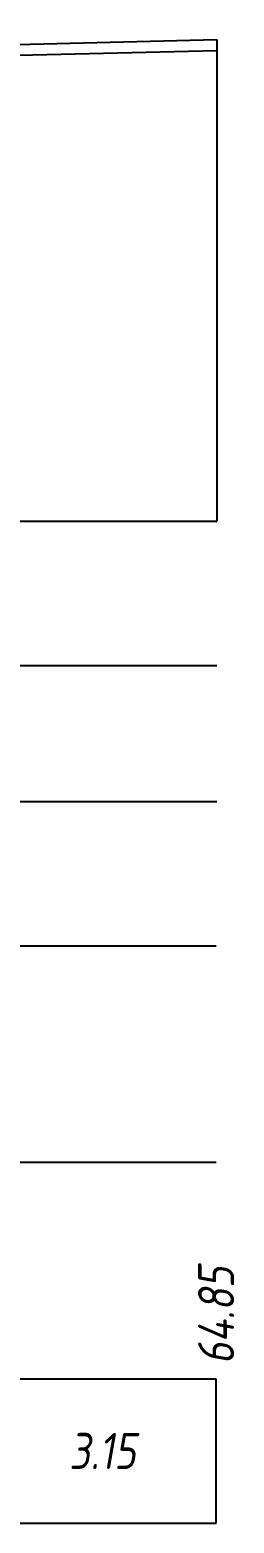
# Model space of a CAD drawing. Extents: x -717 to 1451, y -133302 to 233.
# Drawn here: x -214.5 to -200.3, y -126181.4 to -126078 of the extents above; entities that cross this region are included whole.
import ezdxf
from ezdxf.enums import TextEntityAlignment as Align

# ---------------------------------------------------------------- set-up
doc = ezdxf.new("R2010")
doc.units = 0
for name, color, linetype in [('Код_510', 7, 'Continuous'), ('Таблица', 7, 'Continuous'), ('Черный поперечник', 3, 'Continuous')]:
    doc.layers.add(name, color=color, linetype=linetype)
doc.layers.add('Контур_2570', color=7, linetype='Continuous', true_color=0x80ff00)
doc.styles.add('М', font='romand.shx', dxfattribs={"width": 0.8, "oblique": 10, "height": 2.5})

msp = doc.modelspace()

# ---------------------------------------------------------------- linework, layer by layer
at = {"layer": 'Код_510'}
msp.add_line((-201.578, -126181.446), (-201.578, -126171.446), dxfattribs=at)
at = {"layer": 'Контур_2570', "flags": 128}
msp.add_lwpolyline([(-342.381, -126080.431), (-316.427, -126079.994), (-309.176, -126079.868), (-299.613, -126079.704), (-291.774, -126079.538), (-262.428, -126078.917), (-262.423, -126078.914), (-254.094, -126078.308), (-253.892, -126078.08), (-249.911, -126077.982), (-247.35, -126078.305), (-243.036, -126078.798), (-243.036, -126079.548), (-239.042, -126079.845), (-234.492, -126079.966), (-234.492, -126079.966), (-217.284, -126079.788), (-201.524, -126079.406)], dxfattribs=at)
at = {"layer": 'Таблица'}
for p, q in [((-403.302, -126112.025), (-201.524, -126112.025)), ((-403.302, -126122.025), (-201.524, -126122.025)), ((-403.302, -126131.446), (-201.524, -126131.446)), ((-403.357, -126141.446), (-201.578, -126141.446)), ((-403.357, -126156.446), (-201.578, -126156.446)), ((-403.357, -126171.446), (-201.578, -126171.446)), ((-403.357, -126181.446), (-201.578, -126181.446))]:
    msp.add_line(p, q, dxfattribs=at)
at = {"layer": 'Черный поперечник', "color": 7}
msp.add_line((-201.524, -126078.656), (-201.524, -126112.025), dxfattribs=at)
at = {"layer": 'Черный поперечник', "flags": 128}
msp.add_lwpolyline([(-342.381, -126080.431), (-316.427, -126079.994), (-309.176, -126079.868), (-299.613, -126079.704), (-291.774, -126079.538), (-262.428, -126078.917), (-262.423, -126078.914), (-254.094, -126078.308), (-253.892, -126078.08), (-249.911, -126077.982), (-247.35, -126078.305), (-243.036, -126078.798), (-239.042, -126079.095), (-234.492, -126079.216), (-217.284, -126079.038), (-201.524, -126078.656)], dxfattribs=at)

# ---------------------------------------------------------------- texts
at = {"layer": 'Код_510', "style": 'М', "oblique": 10, "width": 0.8}
msp.add_text('64.85', height=2.5, rotation=90, dxfattribs=at).set_placement((-201.578, -126170.446), align=Align.MIDDLE_LEFT)
msp.add_text('3.15', height=2.5, dxfattribs=at).set_placement((-209.458, -126176.446), align=Align.MIDDLE_CENTER)

doc.saveas('drawing.dxf')
